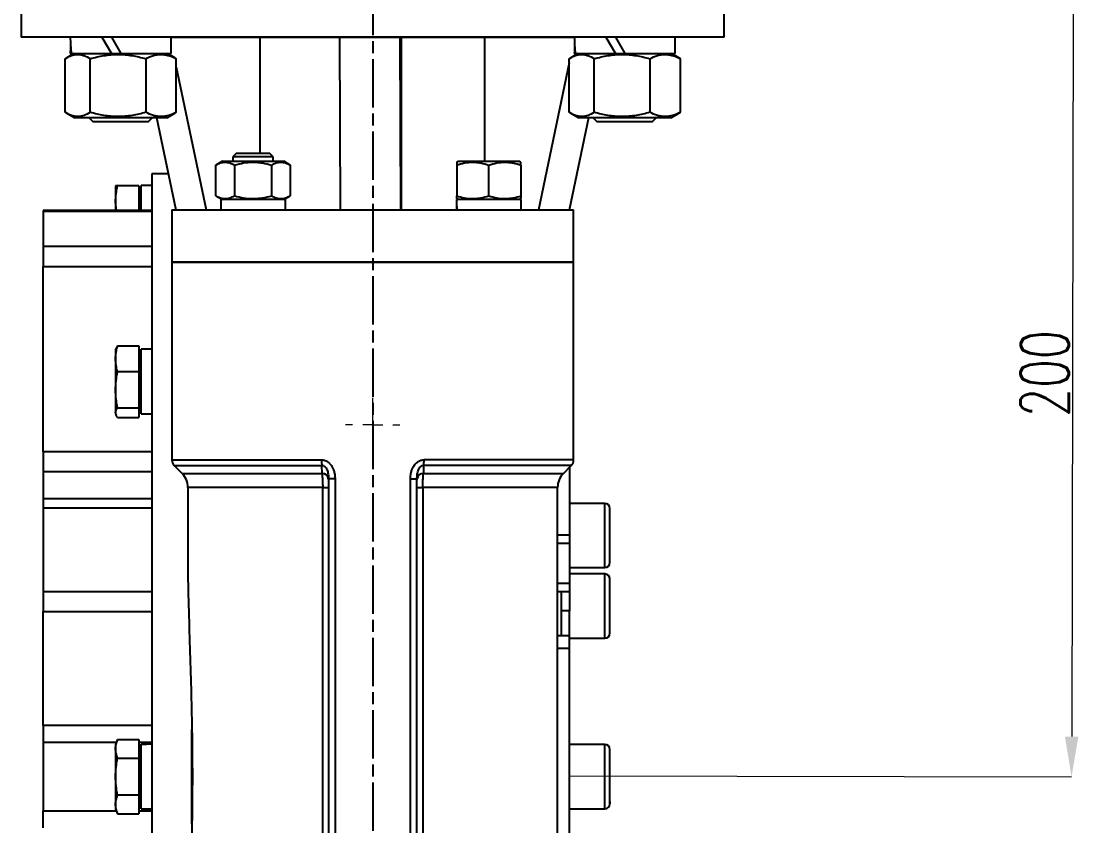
# Model space of a CAD drawing. Header units: millimetres. Extents: x 5659 to 7608, y 3628 to 5007.
# Drawn here: x 6194 to 6457.4, y 4389.4 to 4589.6 of the extents above; entities that cross this region are included whole.
import ezdxf

# ---------------------------------------------------------------- set-up
doc = ezdxf.new("R2010")
doc.units = ezdxf.units.MM
doc.linetypes.add('AM_ISO08W050', pattern=[18, 12, -1.5, 3, -1.5])
for name, color, linetype, lineweight in [('10', 7, 'Continuous', 0), ('AM_5', 3, 'Continuous', 25), ('AM_7', 4, 'AM_ISO08W050', 25)]:
    doc.layers.add(name, color=color, linetype=linetype, lineweight=lineweight)
doc.styles.add('SLDTEXTSTYLE1', font='txt.shx', dxfattribs={"width": 0.7, "bigfont": 'gbcbig.shx'})
doc.dimstyles.new('SLDDIMSTYLE12$0', dxfattribs={"dimtxt": 12, "dimasz": 10, "dimexe": 0, "dimexo": 0.0625, "dimgap": 0.875, "dimtad": 1, "dimdec": 1, "dimlfac": 1.8, "dimrnd": 1e-09, "dimzin": 12, "dimdsep": 46, "dimtxsty": 'SLDTEXTSTYLE1', "dimcen": 0.09, "dimdle": 8.16, "dimclrd": 3, "dimclre": 3, "dimadec": 0, "dimazin": 3, "dimtfac": 1, "dimtdec": 1, "dimtofl": 0, "dimtmove": 0, "dimatfit": 3, "dimfxl": 0, "dimfrac": 2, "dimtolj": 1, "dimlwd": 5, "dimlwe": 5, "dimarcsym": 0})

# ---------------------------------------------------------------- blocks, each defined once
blk = doc.blocks.new('SW_CENTERMARKSYMBOL_13')
at = {"layer": '10', "color": 0}
for p, q in [((0, 1), (0, 1.35)), ((-1, 0), (-1.35, 0)), ((0, 0), (-0.5, 0)), ((0, 0), (0, 0.5)), ((0, 0), (0, -0.5)), ((0, 0), (0.5, 0)), ((1, 0), (1.35, 0)), ((0, -1), (0, -1.35))]:
    blk.add_line(p, q, dxfattribs=at)
blk = doc.blocks.new('*D78')
at = {"layer": 'AM_5', "color": 3, "lineweight": 5, "transparency": 16777216}
blk.add_line((6345.96, 4602.52), (6455.8, 4602.3), dxfattribs=at)
at = {"layer": 'AM_5', "color": 3, "linetype": 'Continuous', "lineweight": 5, "transparency": 16777216}
for p, q in [((6455.78, 4592.3), (6455.42, 4411.62)), ((6330.53, 4401.87), (6455.39, 4401.62))]:
    blk.add_line(p, q, dxfattribs=at)
at = {"layer": 'AM_5', "color": 3, "transparency": 16777216}
for points in [[(6454.11, 4592.31), (6457.45, 4592.3), (6455.8, 4602.3)], [(6453.75, 4411.62), (6457.08, 4411.61), (6455.39, 4401.62)]]:
    blk.add_solid(points, dxfattribs=at)
at = {"layer": 'Defpoints', "color": 0, "transparency": 16777216}
for p in [(6345.9, 4602.52), (6330.47, 4401.87), (6455.39, 4401.62)]:
    blk.add_point(p, dxfattribs=at)
at = {"layer": 'AM_5', "color": 0, "transparency": 16777216, "insert": (6448.72, 4501.97), "char_height": 12, "attachment_point": 5, "rotation": 89.8839, "style": 'SLDTEXTSTYLE1'}
blk.add_mtext('\\A1;200', dxfattribs=at)

msp = doc.modelspace()

# ---------------------------------------------------------------- linework, layer by layer
at = {"color": 7, "linetype": 'Continuous', "lineweight": 25}
for p, q in [((6193.969, 4602.663), (6193.969, 4585.663)), ((6368.969, 4585.663), (6368.969, 4602.663)), ((6368.969, 4585.663), (6193.969, 4585.663)), ((6231.3, 4585.663), (6206.2, 4585.663)), ((6214.071, 4585.663), (6216.438, 4581.563)), ((6218.863, 4581.563), (6216.496, 4585.663)), ((6231.3, 4581.563), (6231.3, 4585.663)), ((6253.344, 4585.663), (6253.344, 4556.663)), ((6273.2, 4585.663), (6273.338, 4542.663)), ((6288.198, 4585.663), (6288.336, 4542.663)), ((6288.54, 4585.663), (6288.54, 4542.663)), ((6309.365, 4554.763), (6309.365, 4585.663)), ((6356.738, 4585.663), (6331.638, 4585.663)), ((6339.509, 4585.663), (6341.876, 4581.563)), ((6344.301, 4581.563), (6341.934, 4585.663)), ((6356.738, 4581.563), (6356.738, 4585.663)), ((6204.916, 4566.951), (6204.916, 4580.274)), ((6207.125, 4581.563), (6205.294, 4580.505)), ((6206.2, 4581.563), (6206.426, 4581.563)), ((6206.426, 4581.563), (6231.3, 4581.563)), ((6211.151, 4566.951), (6211.151, 4580.274)), ((6224.985, 4580.274), (6224.985, 4566.951)), ((6232.207, 4580.505), (6230.375, 4581.563)), ((6232.584, 4580.274), (6232.188, 4580.472)), ((6232.584, 4566.951), (6232.584, 4580.274)), ((6330.354, 4579.299), (6322.687, 4542.663)), ((6330.354, 4566.951), (6330.354, 4580.274)), ((6332.563, 4581.563), (6330.732, 4580.505)), ((6331.638, 4581.563), (6331.864, 4581.563)), ((6331.864, 4581.563), (6356.738, 4581.563)), ((6336.589, 4566.951), (6336.589, 4580.274)), ((6350.423, 4580.274), (6350.423, 4566.951)), ((6357.645, 4580.505), (6355.813, 4581.563)), ((6358.022, 4580.274), (6357.626, 4580.472)), ((6358.022, 4566.951), (6358.022, 4580.274)), ((6232.584, 4578.202), (6240.022, 4542.663)), ((6205.297, 4566.718), (6207.125, 4565.663)), ((6230.375, 4565.663), (6232.204, 4566.718)), ((6232.188, 4566.746), (6232.584, 4566.951)), ((6330.735, 4566.718), (6332.563, 4565.663)), ((6355.813, 4565.663), (6357.642, 4566.718)), ((6357.626, 4566.746), (6358.022, 4566.951)), ((6207.125, 4565.663), (6218.75, 4565.663)), ((6210.833, 4565.663), (6211.833, 4564.663)), ((6211.833, 4564.663), (6218.75, 4564.663)), ((6218.75, 4565.663), (6230.375, 4565.663)), ((6218.75, 4564.663), (6225.668, 4564.663)), ((6225.668, 4564.663), (6226.668, 4565.663)), ((6227.661, 4565.663), (6232.474, 4542.663)), ((6330.464, 4542.663), (6335.278, 4565.663)), ((6332.563, 4565.663), (6344.188, 4565.663)), ((6336.271, 4565.663), (6337.271, 4564.663)), ((6337.271, 4564.663), (6344.188, 4564.663)), ((6344.188, 4565.663), (6355.813, 4565.663)), ((6344.188, 4564.663), (6351.106, 4564.663)), ((6351.106, 4564.663), (6352.106, 4565.663)), ((6247.491, 4556.663), (6246.679, 4555.851)), ((6246.679, 4555.851), (6246.679, 4554.763)), ((6256.679, 4555.851), (6246.679, 4555.851)), ((6255.867, 4556.663), (6247.491, 4556.663)), ((6256.679, 4555.851), (6255.867, 4556.663)), ((6256.679, 4554.763), (6256.679, 4555.851)), ((6244.054, 4554.763), (6242.441, 4553.832)), ((6242.441, 4546.194), (6242.441, 4553.832)), ((6244.054, 4554.763), (6259.304, 4554.763)), ((6247.06, 4553.832), (6247.06, 4546.194)), ((6256.297, 4553.832), (6256.297, 4546.194)), ((6260.916, 4553.832), (6259.304, 4554.763)), ((6260.916, 4553.832), (6260.916, 4546.194)), ((6302.737, 4554.763), (6302.362, 4554.546)), ((6302.362, 4553.832), (6302.362, 4546.194)), ((6302.737, 4554.763), (6310.362, 4554.763)), ((6310.362, 4554.763), (6317.987, 4554.763)), ((6310.362, 4546.194), (6310.362, 4553.832)), ((6318.362, 4554.546), (6317.987, 4554.763)), ((6318.362, 4553.832), (6318.362, 4546.194)), ((6230.591, 4551.663), (6226.469, 4551.663)), ((6226.469, 4551.663), (6226.469, 4251.663)), ((6217.469, 4548.663), (6217.469, 4544.663)), ((6223.269, 4548.663), (6217.92, 4548.663)), ((6223.269, 4548.663), (6223.269, 4542.522)), ((6223.869, 4547.898), (6223.269, 4548.498)), ((6226.469, 4548.713), (6223.869, 4548.713)), ((6223.869, 4542.522), (6223.869, 4548.713)), ((6242.441, 4546.194), (6244.054, 4545.263)), ((6243.629, 4545.263), (6243.629, 4542.663)), ((6259.729, 4545.263), (6243.629, 4545.263)), ((6259.304, 4545.263), (6260.916, 4546.194)), ((6259.729, 4542.663), (6259.729, 4545.263)), ((6318.412, 4545.263), (6302.312, 4545.263)), ((6302.362, 4545.479), (6302.737, 4545.263)), ((6317.987, 4545.263), (6318.362, 4545.479)), ((6318.412, 4542.663), (6318.412, 4545.263)), ((6226.469, 4542.522), (6199.469, 4542.522)), ((6199.469, 4542.522), (6199.469, 4542.324)), ((6217.71, 4542.522), (6217.469, 4544.663)), ((6217.469, 4544.663), (6217.469, 4542.522)), ((6231.469, 4542.663), (6231.469, 4529.663)), ((6231.469, 4542.663), (6331.469, 4542.663)), ((6331.469, 4529.663), (6331.469, 4542.663)), ((6199.469, 4542.324), (6226.469, 4542.324)), ((6199.469, 4542.324), (6199.469, 4533.671)), ((6199.469, 4533.671), (6226.469, 4533.671)), ((6199.469, 4533.671), (6199.469, 4528.572)), ((6231.469, 4529.663), (6231.469, 4480.491)), ((6231.469, 4529.663), (6331.469, 4529.663)), ((6281.469, 4529.663), (6231.469, 4529.663)), ((6331.469, 4529.663), (6281.469, 4529.663)), ((6331.469, 4480.491), (6331.469, 4529.663)), ((6199.469, 4528.572), (6226.469, 4528.572)), ((6199.469, 4482.455), (6199.469, 4528.572)), ((6217.584, 4508.267), (6217.469, 4507.95)), ((6217.92, 4508.873), (6217.678, 4508.233)), ((6217.92, 4508.873), (6223.269, 4508.873)), ((6223.269, 4508.873), (6223.269, 4502.341)), ((6217.469, 4507.95), (6217.469, 4505.607)), ((6217.469, 4505.607), (6217.469, 4497.88)), ((6223.869, 4507.185), (6223.269, 4507.785)), ((6226.469, 4508), (6223.869, 4508)), ((6223.869, 4491.9), (6223.869, 4508)), ((6223.269, 4502.341), (6217.92, 4502.341)), ((6223.269, 4502.341), (6223.269, 4493.419)), ((6217.469, 4497.88), (6217.469, 4492.223)), ((6217.92, 4493.419), (6223.269, 4493.419)), ((6223.269, 4493.419), (6223.269, 4491.028)), ((6223.269, 4492.115), (6223.869, 4492.715)), ((6217.469, 4492.223), (6217.469, 4491.95)), ((6217.469, 4491.95), (6217.584, 4491.634)), ((6217.92, 4491.028), (6223.269, 4491.028)), ((6223.869, 4491.9), (6226.469, 4491.9)), ((6226.469, 4482.455), (6199.469, 4482.455)), ((6199.469, 4482.455), (6199.469, 4477.499)), ((6231.469, 4480.491), (6268.681, 4480.491)), ((6331.469, 4480.491), (6294.257, 4480.491)), ((6226.469, 4477.499), (6199.469, 4477.499)), ((6199.469, 4477.499), (6199.469, 4470.771)), ((6232.055, 4479.077), (6234.005, 4477.127)), ((6232.055, 4479.077), (6268.831, 4479.077)), ((6234.005, 4477.127), (6268.845, 4477.127)), ((6268.845, 4477.127), (6268.831, 4479.077)), ((6294.108, 4479.077), (6294.093, 4477.127)), ((6294.093, 4477.127), (6328.934, 4477.127)), ((6330.884, 4479.077), (6294.108, 4479.077)), ((6328.934, 4477.127), (6330.884, 4479.077)), ((6330.469, 4478.663), (6330.469, 4461.767)), ((6270.469, 4475.742), (6270.469, 4327.583)), ((6272.094, 4475.742), (6270.469, 4475.742)), ((6272.094, 4475.742), (6272.094, 4327.583)), ((6290.844, 4327.583), (6290.844, 4475.742)), ((6290.844, 4475.742), (6292.469, 4475.742)), ((6292.469, 4327.583), (6292.469, 4475.742)), ((6235.469, 4473.592), (6235.469, 4455.514)), ((6269.011, 4473.592), (6235.469, 4473.592)), ((6269.011, 4473.592), (6270.469, 4473.592)), ((6269.011, 4329.734), (6269.011, 4473.592)), ((6292.469, 4473.592), (6293.928, 4473.592)), ((6293.928, 4473.592), (6293.928, 4329.734)), ((6327.469, 4473.592), (6293.928, 4473.592)), ((6327.469, 4329.734), (6327.469, 4473.592)), ((6226.469, 4470.771), (6199.469, 4470.771)), ((6199.469, 4470.771), (6199.469, 4468.579)), ((6339.219, 4469.663), (6330.469, 4469.663)), ((6339.219, 4453.663), (6339.219, 4469.663)), ((6199.469, 4468.579), (6226.469, 4468.579)), ((6199.469, 4468.579), (6199.469, 4447.689)), ((6330.469, 4461.767), (6327.469, 4461.767)), ((6330.469, 4461.767), (6330.469, 4459.645)), ((6330.469, 4459.645), (6327.469, 4459.645)), ((6330.469, 4459.645), (6330.469, 4449.746)), ((6330.469, 4453.663), (6339.219, 4453.663)), ((6339.219, 4452.089), (6330.469, 4452.089)), ((6339.219, 4436.089), (6339.219, 4452.089)), ((6199.469, 4447.689), (6226.469, 4447.689)), ((6199.469, 4447.689), (6199.469, 4442.75)), ((6330.469, 4449.746), (6327.469, 4449.746)), ((6330.469, 4447.625), (6327.469, 4447.625)), ((6328.469, 4442.894), (6328.469, 4447.625)), ((6330.469, 4449.746), (6330.469, 4447.625)), ((6330.469, 4447.625), (6330.469, 4442.894)), ((6199.469, 4442.75), (6226.469, 4442.75)), ((6199.469, 4414.381), (6199.469, 4442.75)), ((6328.469, 4436.663), (6328.469, 4442.894)), ((6330.469, 4442.894), (6328.469, 4442.894)), ((6330.469, 4436.663), (6330.469, 4442.894)), ((6330.469, 4436.663), (6327.469, 4436.663)), ((6330.469, 4433.663), (6330.469, 4436.663)), ((6330.469, 4436.089), (6339.219, 4436.089)), ((6327.469, 4433.663), (6330.469, 4433.663)), ((6330.469, 4370.074), (6330.469, 4433.663)), ((6226.469, 4414.381), (6199.469, 4414.381)), ((6199.469, 4414.381), (6199.469, 4410.184)), ((6236.469, 4413.422), (6236.469, 4389.912)), ((6236.469, 4389.917), (6236.469, 4413.409)), ((6217.92, 4410.9), (6217.469, 4409.663)), ((6217.92, 4410.9), (6223.269, 4410.9)), ((6223.269, 4410.9), (6223.269, 4406.281)), ((6199.469, 4410.184), (6199.469, 4393.141)), ((6217.659, 4410.184), (6199.469, 4410.184)), ((6217.469, 4409.663), (6217.469, 4408.591)), ((6217.469, 4408.591), (6217.469, 4401.663)), ((6226.469, 4410.184), (6223.269, 4410.184)), ((6223.869, 4408.898), (6223.269, 4409.498)), ((6223.869, 4409.571), (6223.869, 4409.713)), ((6223.869, 4393.613), (6223.869, 4409.571)), ((6339.219, 4409.663), (6330.469, 4409.663)), ((6339.219, 4393.663), (6339.219, 4409.663)), ((6217.92, 4406.281), (6223.269, 4406.281)), ((6223.269, 4406.281), (6223.269, 4397.044)), ((6217.469, 4401.663), (6217.469, 4394.734)), ((6223.269, 4397.044), (6217.92, 4397.044)), ((6223.269, 4397.044), (6223.269, 4392.425)), ((6199.469, 4388.944), (6199.469, 4393.141)), ((6199.469, 4393.141), (6217.659, 4393.141)), ((6217.469, 4394.734), (6217.469, 4393.663)), ((6217.469, 4393.663), (6217.92, 4392.425)), ((6217.92, 4392.425), (6223.269, 4392.425)), ((6223.269, 4393.828), (6223.869, 4394.428)), ((6223.269, 4393.141), (6226.469, 4393.141)), ((6223.869, 4393.613), (6226.469, 4393.613)), ((6330.469, 4393.663), (6339.219, 4393.663))]:
    msp.add_line(p, q, dxfattribs=at)
at = {"linetype": 'ByBlock'}
msp.add_line((6231.3, 4585.663), (6331.638, 4585.663), dxfattribs=at)
at = {"color": 7, "linetype": 'Continuous', "lineweight": 25}
for centre, radius, start, end in [((6233.469, 4480.491), 2, 180, 225), ((6274.668, 4480.41), 5.988, 179.2271, 192.86764), ((6288.27, 4480.41), 5.988, 347.13236, 0.7729), ((6329.469, 4480.491), 2, 315, 0), ((6230.469, 4473.592), 5, 0, 45), ((6268.823, 4475.461), 1.666, 8.68424, 89.21111), ((6294.116, 4475.461), 1.666, 90.78889, 171.31576), ((6332.469, 4473.592), 5, 135, 180), ((6339.219, 4468.413), 1.25, 0, 90), ((6339.219, 4454.913), 1.25, 270, 0), ((6339.219, 4450.839), 1.25, 0, 90), ((6339.219, 4437.339), 1.25, 270, 0), ((6339.219, 4408.413), 1.25, 0, 90), ((6339.219, 4394.913), 1.25, 270, 0)]:
    msp.add_arc(centre, radius, start, end, dxfattribs=at)
for centre, major_axis, start_param, end_param in [((6218.75, 4585.663), (0, -21.737), 4.712389, 4.9021421), ((6344.188, 4585.663), (0, -21.737), 4.712389, 4.9021421), ((6218.75, 4581.563), (0, -21.737), 4.6179404, 4.712389), ((6344.188, 4581.563), (0, -21.737), 4.6179404, 4.712389), ((6310.362, 4545.263), (0, 13.943), 1.5707963, 1.7583677), ((6310.362, 4542.663), (0, 13.943), 1.477424, 1.5707963), ((6223.869, 4401.663), (13.943, 0), 1.477424, 1.5707963), ((6226.469, 4401.663), (13.943, 0), 1.5707963, 1.7583677)]:
    msp.add_ellipse(centre, major_axis=major_axis, ratio=0.5773503, start_param=start_param, end_param=end_param, dxfattribs=at)
for points, knots in [([(6204.916, 4580.274), (6205.425, 4580.601), (6205.938, 4580.87), (6206.974, 4581.243), (6207.498, 4581.345), (6208.293, 4581.347), (6208.559, 4581.321), (6209.086, 4581.224), (6209.347, 4581.151), (6210.127, 4580.871), (6210.641, 4580.601), (6211.151, 4580.274)], [0, 0, 0, 0, 0.25, 0.25, 0.5, 0.5, 0.625, 0.625, 0.75, 0.75, 1, 1, 1, 1]), ([(6211.151, 4580.274), (6212.28, 4580.601), (6213.418, 4580.87), (6215.717, 4581.243), (6216.879, 4581.345), (6218.643, 4581.347), (6219.234, 4581.321), (6220.402, 4581.224), (6220.983, 4581.151), (6222.714, 4580.871), (6223.854, 4580.601), (6224.985, 4580.274)], [0, 0, 0, 0, 0.25, 0.25, 0.5, 0.5, 0.625, 0.625, 0.75, 0.75, 1, 1, 1, 1]), ([(6224.985, 4580.274), (6225.605, 4580.601), (6226.23, 4580.87), (6227.493, 4581.243), (6228.131, 4581.345), (6229.1, 4581.347), (6229.425, 4581.321), (6230.067, 4581.224), (6230.386, 4581.151), (6231.337, 4580.871), (6231.963, 4580.601), (6232.584, 4580.274)], [0, 0, 0, 0, 0.25, 0.25, 0.5, 0.5, 0.625, 0.625, 0.75, 0.75, 1, 1, 1, 1]), ([(6330.354, 4580.274), (6330.863, 4580.601), (6331.376, 4580.87), (6332.412, 4581.243), (6332.936, 4581.345), (6333.731, 4581.347), (6333.997, 4581.321), (6334.524, 4581.224), (6334.785, 4581.151), (6335.565, 4580.871), (6336.079, 4580.601), (6336.589, 4580.274)], [0, 0, 0, 0, 0.25, 0.25, 0.5, 0.5, 0.625, 0.625, 0.75, 0.75, 1, 1, 1, 1]), ([(6336.589, 4580.274), (6337.718, 4580.601), (6338.856, 4580.87), (6341.155, 4581.243), (6342.317, 4581.345), (6344.081, 4581.347), (6344.672, 4581.321), (6345.84, 4581.224), (6346.421, 4581.151), (6348.152, 4580.871), (6349.292, 4580.601), (6350.423, 4580.274)], [0, 0, 0, 0, 0.25, 0.25, 0.5, 0.5, 0.625, 0.625, 0.75, 0.75, 1, 1, 1, 1]), ([(6350.423, 4580.274), (6351.043, 4580.601), (6351.668, 4580.87), (6352.931, 4581.243), (6353.569, 4581.345), (6354.538, 4581.347), (6354.863, 4581.321), (6355.505, 4581.224), (6355.824, 4581.151), (6356.775, 4580.871), (6357.401, 4580.601), (6358.022, 4580.274)], [0, 0, 0, 0, 0.25, 0.25, 0.5, 0.5, 0.625, 0.625, 0.75, 0.75, 1, 1, 1, 1]), ([(6211.151, 4566.951), (6210.642, 4566.624), (6210.129, 4566.355), (6209.093, 4565.982), (6208.57, 4565.88), (6207.775, 4565.879), (6207.508, 4565.904), (6206.982, 4566.002), (6206.72, 4566.074), (6205.94, 4566.354), (6205.426, 4566.624), (6204.916, 4566.951)], [0, 0, 0, 0, 0.25, 0.25, 0.5, 0.5, 0.625, 0.625, 0.75, 0.75, 1, 1, 1, 1]), ([(6224.985, 4566.951), (6223.856, 4566.624), (6222.718, 4566.355), (6220.419, 4565.982), (6219.257, 4565.88), (6217.493, 4565.879), (6216.902, 4565.904), (6215.734, 4566.002), (6215.153, 4566.074), (6213.422, 4566.354), (6212.282, 4566.624), (6211.151, 4566.951)], [0, 0, 0, 0, 0.25, 0.25, 0.5, 0.5, 0.625, 0.625, 0.75, 0.75, 1, 1, 1, 1]), ([(6232.584, 4566.951), (6231.964, 4566.624), (6231.339, 4566.355), (6230.076, 4565.982), (6229.438, 4565.88), (6228.469, 4565.879), (6228.144, 4565.904), (6227.502, 4566.002), (6227.183, 4566.074), (6226.233, 4566.354), (6225.606, 4566.624), (6224.985, 4566.951)], [0, 0, 0, 0, 0.25, 0.25, 0.5, 0.5, 0.625, 0.625, 0.75, 0.75, 1, 1, 1, 1]), ([(6336.589, 4566.951), (6336.08, 4566.624), (6335.567, 4566.355), (6334.531, 4565.982), (6334.008, 4565.88), (6333.213, 4565.879), (6332.946, 4565.904), (6332.42, 4566.002), (6332.158, 4566.074), (6331.378, 4566.354), (6330.864, 4566.624), (6330.354, 4566.951)], [0, 0, 0, 0, 0.25, 0.25, 0.5, 0.5, 0.625, 0.625, 0.75, 0.75, 1, 1, 1, 1]), ([(6350.423, 4566.951), (6349.294, 4566.624), (6348.156, 4566.355), (6345.857, 4565.982), (6344.695, 4565.88), (6342.931, 4565.879), (6342.34, 4565.904), (6341.172, 4566.002), (6340.591, 4566.074), (6338.86, 4566.354), (6337.72, 4566.624), (6336.589, 4566.951)], [0, 0, 0, 0, 0.25, 0.25, 0.5, 0.5, 0.625, 0.625, 0.75, 0.75, 1, 1, 1, 1]), ([(6358.022, 4566.951), (6357.402, 4566.624), (6356.777, 4566.355), (6355.514, 4565.982), (6354.876, 4565.88), (6353.907, 4565.879), (6353.582, 4565.904), (6352.94, 4566.002), (6352.621, 4566.074), (6351.67, 4566.354), (6351.044, 4566.624), (6350.423, 4566.951)], [0, 0, 0, 0, 0.25, 0.25, 0.5, 0.5, 0.625, 0.625, 0.75, 0.75, 1, 1, 1, 1]), ([(6242.441, 4553.832), (6242.818, 4554.049), (6243.198, 4554.229), (6243.966, 4554.477), (6244.353, 4554.546), (6244.942, 4554.546), (6245.14, 4554.53), (6245.53, 4554.465), (6245.724, 4554.416), (6246.302, 4554.229), (6246.682, 4554.05), (6247.06, 4553.832)], [0, 0, 0, 0, 0.25, 0.25, 0.5, 0.5, 0.625, 0.625, 0.75, 0.75, 1, 1, 1, 1]), ([(6247.06, 4553.832), (6247.814, 4554.049), (6248.574, 4554.229), (6250.109, 4554.477), (6250.885, 4554.546), (6252.063, 4554.546), (6252.457, 4554.53), (6253.237, 4554.465), (6253.625, 4554.416), (6254.781, 4554.229), (6255.542, 4554.05), (6256.297, 4553.832)], [0, 0, 0, 0, 0.25, 0.25, 0.5, 0.5, 0.625, 0.625, 0.75, 0.75, 1, 1, 1, 1]), ([(6256.297, 4553.832), (6256.675, 4554.049), (6257.054, 4554.229), (6257.822, 4554.477), (6258.21, 4554.546), (6258.799, 4554.546), (6258.996, 4554.53), (6259.386, 4554.465), (6259.58, 4554.416), (6260.158, 4554.229), (6260.539, 4554.05), (6260.916, 4553.832)], [0, 0, 0, 0, 0.25, 0.25, 0.5, 0.5, 0.625, 0.625, 0.75, 0.75, 1, 1, 1, 1]), ([(6302.362, 4554.521), (6302.362, 4554.529), (6302.362, 4554.592), (6302.362, 4554.362), (6302.362, 4554.009), (6302.362, 4553.832)], [0, 0, 0, 0, 0.0693977, 0.5304355, 1, 1, 1, 1]), ([(6302.362, 4553.832), (6303.015, 4554.049), (6303.673, 4554.229), (6305.002, 4554.477), (6305.674, 4554.546), (6306.694, 4554.546), (6307.036, 4554.53), (6307.712, 4554.465), (6308.047, 4554.416), (6309.048, 4554.229), (6309.708, 4554.05), (6310.362, 4553.832)], [0, 0, 0, 0, 0.25, 0.25, 0.5, 0.5, 0.625, 0.625, 0.75, 0.75, 1, 1, 1, 1]), ([(6310.362, 4553.832), (6311.015, 4554.049), (6311.673, 4554.229), (6313.002, 4554.477), (6313.674, 4554.546), (6314.694, 4554.546), (6315.036, 4554.53), (6315.712, 4554.465), (6316.047, 4554.416), (6317.048, 4554.229), (6317.708, 4554.05), (6318.362, 4553.832)], [0, 0, 0, 0, 0.25, 0.25, 0.5, 0.5, 0.625, 0.625, 0.75, 0.75, 1, 1, 1, 1]), ([(6318.362, 4553.832), (6318.362, 4554.046), (6318.362, 4554.452), (6318.362, 4554.499), (6318.362, 4554.521)], [0, 0, 0, 0, 0.5289238, 1, 1, 1, 1]), ([(6217.469, 4544.663), (6217.469, 4545.336), (6217.511, 4546.005), (6217.667, 4547.338), (6217.781, 4548.001), (6217.92, 4548.663)], [0, 0, 0, 0, 0.5, 0.5, 1, 1, 1, 1]), ([(6217.92, 4548.663), (6217.781, 4548.663), (6217.667, 4548.663), (6217.511, 4548.663), (6217.469, 4548.663), (6217.469, 4548.663)], [0, 0, 0, 0, 0.5, 0.5, 1, 1, 1, 1]), ([(6242.441, 4546.194), (6242.818, 4545.976), (6243.198, 4545.797), (6243.966, 4545.548), (6244.353, 4545.48), (6244.942, 4545.479), (6245.14, 4545.496), (6245.53, 4545.561), (6245.724, 4545.609), (6246.302, 4545.796), (6246.682, 4545.976), (6247.06, 4546.194)], [0, 0, 0, 0, 0.25, 0.25, 0.5, 0.5, 0.625, 0.625, 0.75, 0.75, 1, 1, 1, 1]), ([(6247.06, 4546.194), (6247.814, 4545.976), (6248.574, 4545.797), (6250.109, 4545.548), (6250.885, 4545.48), (6252.063, 4545.479), (6252.457, 4545.496), (6253.237, 4545.561), (6253.625, 4545.609), (6254.781, 4545.796), (6255.542, 4545.976), (6256.297, 4546.194)], [0, 0, 0, 0, 0.25, 0.25, 0.5, 0.5, 0.625, 0.625, 0.75, 0.75, 1, 1, 1, 1]), ([(6256.297, 4546.194), (6256.675, 4545.976), (6257.054, 4545.797), (6257.822, 4545.548), (6258.21, 4545.48), (6258.799, 4545.479), (6258.996, 4545.496), (6259.386, 4545.561), (6259.58, 4545.609), (6260.158, 4545.796), (6260.539, 4545.976), (6260.916, 4546.194)], [0, 0, 0, 0, 0.25, 0.25, 0.5, 0.5, 0.625, 0.625, 0.75, 0.75, 1, 1, 1, 1]), ([(6302.362, 4545.505), (6302.362, 4545.496), (6302.362, 4545.434), (6302.362, 4545.664), (6302.362, 4546.016), (6302.362, 4546.194)], [0, 0, 0, 0, 0.0693977, 0.5304355, 1, 1, 1, 1]), ([(6302.362, 4546.194), (6303.015, 4545.976), (6303.673, 4545.797), (6305.002, 4545.548), (6305.674, 4545.48), (6306.694, 4545.479), (6307.036, 4545.496), (6307.712, 4545.561), (6308.047, 4545.609), (6309.048, 4545.796), (6309.708, 4545.976), (6310.362, 4546.194)], [0, 0, 0, 0, 0.25, 0.25, 0.5, 0.5, 0.625, 0.625, 0.75, 0.75, 1, 1, 1, 1]), ([(6310.362, 4546.194), (6311.015, 4545.976), (6311.673, 4545.797), (6313.002, 4545.548), (6313.674, 4545.48), (6314.694, 4545.479), (6315.036, 4545.496), (6315.712, 4545.561), (6316.047, 4545.609), (6317.048, 4545.796), (6317.708, 4545.976), (6318.362, 4546.194)], [0, 0, 0, 0, 0.25, 0.25, 0.5, 0.5, 0.625, 0.625, 0.75, 0.75, 1, 1, 1, 1]), ([(6318.362, 4546.194), (6318.362, 4545.979), (6318.362, 4545.574), (6318.362, 4545.527), (6318.362, 4545.505)], [0, 0, 0, 0, 0.5289238, 1, 1, 1, 1]), ([(6217.469, 4505.607), (6217.469, 4506.157), (6217.511, 4506.703), (6217.667, 4507.792), (6217.781, 4508.333), (6217.92, 4508.873)], [0, 0, 0, 0, 0.5, 0.5, 1, 1, 1, 1]), ([(6217.92, 4502.341), (6217.781, 4502.881), (6217.667, 4503.423), (6217.511, 4504.511), (6217.469, 4505.058), (6217.469, 4505.607)], [0, 0, 0, 0, 0.5, 0.5, 1, 1, 1, 1]), ([(6217.469, 4497.88), (6217.469, 4498.631), (6217.511, 4499.377), (6217.667, 4500.864), (6217.781, 4501.604), (6217.92, 4502.341)], [0, 0, 0, 0, 0.5, 0.5, 1, 1, 1, 1]), ([(6217.92, 4493.419), (6217.781, 4494.156), (6217.667, 4494.896), (6217.511, 4496.383), (6217.469, 4497.129), (6217.469, 4497.88)], [0, 0, 0, 0, 0.5, 0.5, 1, 1, 1, 1]), ([(6217.469, 4492.223), (6217.469, 4492.424), (6217.511, 4492.624), (6217.667, 4493.023), (6217.781, 4493.221), (6217.92, 4493.419)], [0, 0, 0, 0, 0.5, 0.5, 1, 1, 1, 1]), ([(6217.92, 4491.028), (6217.781, 4491.225), (6217.667, 4491.424), (6217.511, 4491.822), (6217.469, 4492.022), (6217.469, 4492.223)], [0, 0, 0, 0, 0.5, 0.5, 1, 1, 1, 1]), ([(6268.681, 4480.491), (6268.735, 4480.49), (6268.841, 4480.488), (6269, 4480.474), (6269.157, 4480.451), (6269.312, 4480.419), (6269.542, 4480.357), (6269.842, 4480.243), (6270.193, 4480.047), (6270.518, 4479.805), (6270.908, 4479.43), (6271.311, 4478.888), (6271.675, 4478.156), (6271.893, 4477.466), (6272.017, 4476.838), (6272.083, 4476.296), (6272.09, 4475.928), (6272.094, 4475.742)], [0, 0, 0, 0, 0.02528075, 0.05035737, 0.07531009, 0.10022035, 0.12517001, 0.18741173, 0.25052272, 0.31231502, 0.37588689, 0.50079764, 0.62203309, 0.74998051, 0.83171905, 0.91487426, 1, 1, 1, 1]), ([(6290.844, 4475.742), (6290.845, 4475.835), (6290.847, 4476.021), (6290.863, 4476.296), (6290.889, 4476.568), (6290.926, 4476.836), (6290.973, 4477.099), (6291.072, 4477.546), (6291.262, 4478.152), (6291.626, 4478.885), (6292.029, 4479.429), (6292.42, 4479.804), (6292.745, 4480.046), (6293.095, 4480.242), (6293.428, 4480.37), (6293.728, 4480.444), (6293.991, 4480.484), (6294.168, 4480.489), (6294.257, 4480.491)], [0, 0, 0, 0, 0.0426773, 0.0848038, 0.1264445, 0.167667, 0.2085406, 0.2491365, 0.3773316, 0.4988227, 0.6239569, 0.6874902, 0.7492598, 0.8123166, 0.8745174, 0.9161741, 0.957875, 1, 1, 1, 1]), ([(6268.831, 4479.077), (6268.963, 4479.094), (6269.091, 4479.081), (6269.342, 4478.992), (6269.461, 4478.917), (6269.679, 4478.718), (6269.778, 4478.594), (6269.953, 4478.316), (6270.03, 4478.16), (6270.23, 4477.662), (6270.322, 4477.298), (6270.442, 4476.529), (6270.469, 4476.138), (6270.469, 4475.742)], [0, 0, 0, 0, 0.125, 0.125, 0.25, 0.25, 0.375, 0.375, 0.5, 0.5, 0.75, 0.75, 1, 1, 1, 1]), ([(6268.845, 4477.127), (6268.871, 4476.897), (6268.894, 4476.642), (6268.935, 4476.101), (6268.953, 4475.815), (6268.981, 4475.211), (6268.993, 4474.892), (6269.007, 4474.25), (6269.011, 4473.924), (6269.011, 4473.592)], [0, 0, 0, 0, 0.25, 0.25, 0.5, 0.5, 0.75, 0.75, 1, 1, 1, 1]), ([(6292.469, 4475.742), (6292.469, 4476.142), (6292.497, 4476.534), (6292.587, 4477.106), (6292.626, 4477.295), (6292.72, 4477.657), (6292.776, 4477.831), (6292.976, 4478.327), (6293.152, 4478.62), (6293.479, 4478.918), (6293.597, 4478.992), (6293.848, 4479.081), (6293.977, 4479.094), (6294.108, 4479.077)], [0, 0, 0, 0, 0.25, 0.25, 0.375, 0.375, 0.5, 0.5, 0.75, 0.75, 0.875, 0.875, 1, 1, 1, 1]), ([(6293.928, 4473.592), (6293.928, 4473.923), (6293.932, 4474.257), (6293.946, 4474.9), (6293.957, 4475.212), (6293.979, 4475.666), (6293.987, 4475.815), (6294.005, 4476.104), (6294.014, 4476.243), (6294.045, 4476.647), (6294.068, 4476.897), (6294.093, 4477.127)], [0, 0, 0, 0, 0.25, 0.25, 0.5, 0.5, 0.625, 0.625, 0.75, 0.75, 1, 1, 1, 1]), ([(6340.469, 4454.913), (6340.469, 4457.834), (6340.469, 4459.036), (6340.469, 4461.655), (6340.469, 4463.012), (6340.469, 4465.479), (6340.469, 4466.533), (6340.469, 4468.017), (6340.469, 4468.413), (6340.469, 4468.413)], [0, 0, 0, 0, 0.25, 0.25, 0.5, 0.5, 0.75, 0.75, 1, 1, 1, 1]), ([(6235.485, 4455.419), (6235.48, 4455.092), (6235.422, 4451.441), (6235.629, 4444.2), (6235.922, 4433.925), (6236.261, 4423.638), (6236.4, 4416.824), (6236.469, 4413.409)], [0, 0, 0, 0, 0.0245935, 0.2747669, 0.5249563, 0.7619175, 1, 1, 1, 1]), ([(6340.469, 4437.339), (6340.469, 4437.339), (6340.469, 4438.05), (6340.469, 4440.582), (6340.469, 4442.299), (6340.469, 4445.879), (6340.469, 4447.596), (6340.469, 4450.128), (6340.469, 4450.839), (6340.469, 4450.839)], [0, 0, 0, 0, 0.25, 0.25, 0.5, 0.5, 0.75, 0.75, 1, 1, 1, 1]), ([(6217.469, 4408.591), (6217.469, 4408.979), (6217.511, 4409.366), (6217.667, 4410.135), (6217.781, 4410.518), (6217.92, 4410.9)], [0, 0, 0, 0, 0.5, 0.5, 1, 1, 1, 1]), ([(6217.92, 4406.281), (6217.781, 4406.663), (6217.667, 4407.046), (6217.511, 4407.816), (6217.469, 4408.202), (6217.469, 4408.591)], [0, 0, 0, 0, 0.5, 0.5, 1, 1, 1, 1]), ([(6340.469, 4395.457), (6340.469, 4395.305), (6340.469, 4394.994), (6340.469, 4394.868), (6340.469, 4395.007), (6340.469, 4395.544), (6340.469, 4396.774), (6340.469, 4398.591), (6340.469, 4400.279), (6340.469, 4401.663), (6340.469, 4403.043), (6340.469, 4404.75), (6340.469, 4405.771), (6340.469, 4408.413)], [0, 0, 0, 0, 0.0714521, 0.1463666, 0.2212811, 0.2946388, 0.4309111, 0.5671833, 0.640541, 0.7154555, 0.79037, 0.8637278, 1, 1, 1, 1]), ([(6217.469, 4401.663), (6217.469, 4402.44), (6217.511, 4403.213), (6217.667, 4404.752), (6217.781, 4405.518), (6217.92, 4406.281)], [0, 0, 0, 0, 0.5, 0.5, 1, 1, 1, 1]), ([(6217.92, 4397.044), (6217.781, 4397.807), (6217.667, 4398.573), (6217.511, 4400.112), (6217.469, 4400.886), (6217.469, 4401.663)], [0, 0, 0, 0, 0.5, 0.5, 1, 1, 1, 1]), ([(6217.469, 4394.734), (6217.469, 4395.123), (6217.511, 4395.51), (6217.667, 4396.279), (6217.781, 4396.662), (6217.92, 4397.044)], [0, 0, 0, 0, 0.5, 0.5, 1, 1, 1, 1]), ([(6340.469, 4395.457), (6340.469, 4395.302), (6340.469, 4394.984), (6340.469, 4394.937), (6340.469, 4394.913)], [0, 0, 0, 0, 0.4881723, 1, 1, 1, 1]), ([(6217.92, 4392.425), (6217.781, 4392.807), (6217.667, 4393.19), (6217.511, 4393.959), (6217.469, 4394.346), (6217.469, 4394.734)], [0, 0, 0, 0, 0.5, 0.5, 1, 1, 1, 1]), ([(6236.469, 4389.917), (6236.387, 4386.087), (6236.222, 4378.427), (6235.857, 4367.014), (6235.521, 4356.853), (6235.511, 4350.628), (6235.507, 4348.089)], [0, 0, 0, 0, 0.2680469, 0.5360996, 0.810787, 1, 1, 1, 1])]:
    msp.add_open_spline(points, degree=3, knots=knots, dxfattribs=at)
msp.add_open_spline([(6236.469, 4413.409), (6236.535, 4409.493), (6236.604, 4401.663), (6236.535, 4393.832), (6236.469, 4389.917)], degree=3, dxfattribs=at)
at = {"layer": 'AM_7'}
msp.add_line((6281.464, 4634.17), (6281.464, 4234.163), dxfattribs=at)

# ---------------------------------------------------------------- block references
at = {"layer": '10', "xscale": 5, "yscale": 5, "zscale": 5}
msp.add_blockref('SW_CENTERMARKSYMBOL_13', (6281.469, 4489.163), dxfattribs=at)

# ---------------------------------------------------------------- dimensions: what is measured, and where the dimension line sits
at = {"layer": 'AM_5'}
dim = msp.add_linear_dim(base=(6455.395, 4401.615), p1=(6345.9, 4602.525), p2=(6330.469, 4401.868), angle=89.88391, text='200', dimstyle='SLDDIMSTYLE12$0', override={"dimlfac": 1, "dimpost": ''}, dxfattribs=at)
dim.commit()
dim.dimension.update_dxf_attribs({"geometry": '*D78', "text_midpoint": (6448.723, 4501.973)})

doc.saveas('drawing.dxf')
